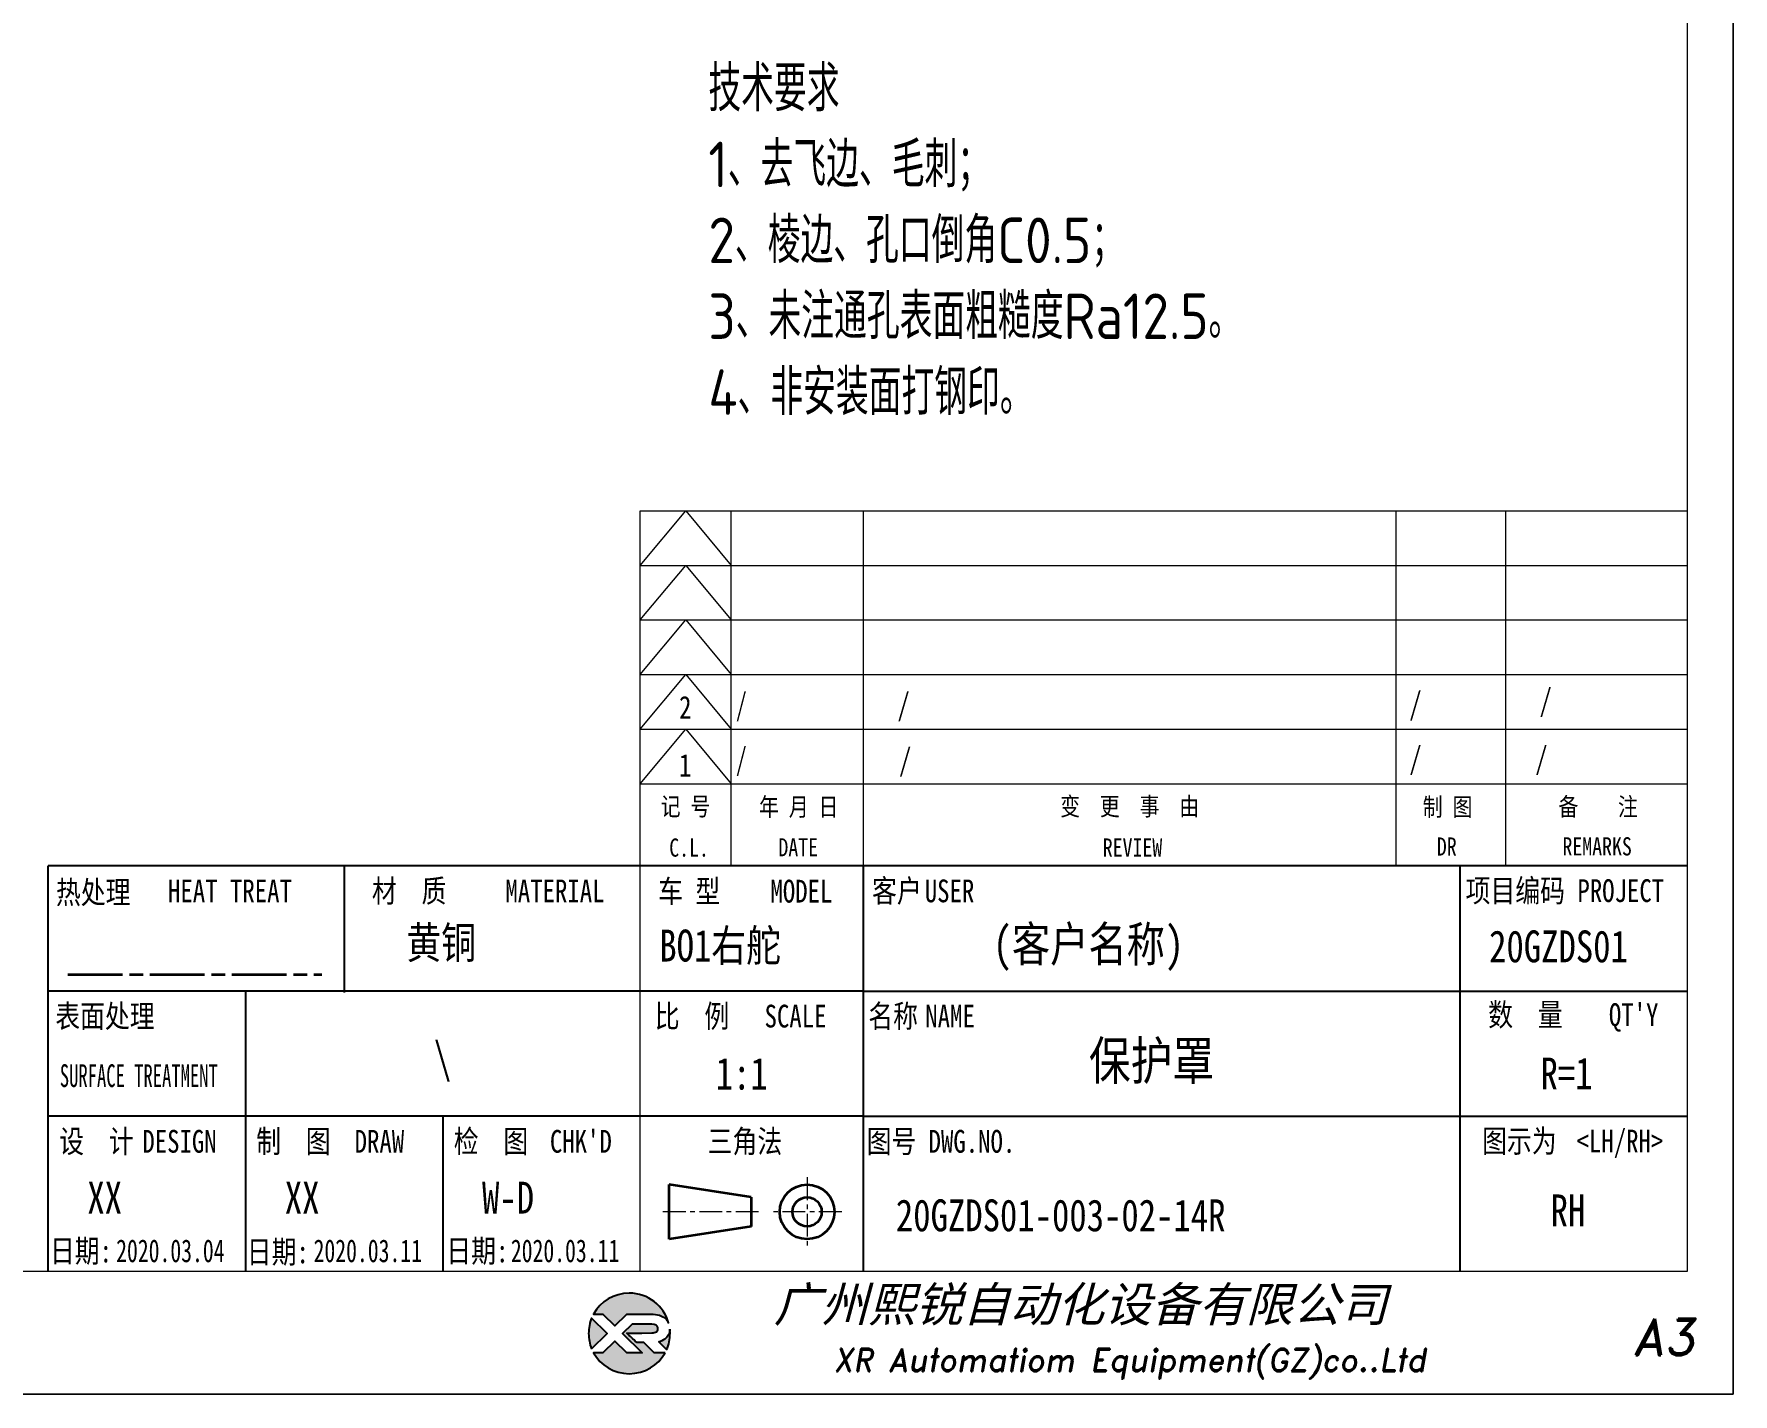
# Model space of a CAD drawing. Header units: inches. Extents: x 269 to 10986, y 1043 to 4337.
# Drawn here: x 6697.1 to 6883.7, y 3497.4 to 3646.7 of the extents above; entities that cross this region are included whole.
import ezdxf
from ezdxf.enums import TextEntityAlignment as Align

# ---------------------------------------------------------------- set-up
doc = ezdxf.new("R2010")
doc.units = ezdxf.units.IN
doc.header["$MEASUREMENT"] = 0
doc.linetypes.add('AM_ISO08W050x2', pattern=[9, 6, -0.75, 1.5, -0.75])
doc.linetypes.add('CENTER', pattern=[2, 1.25, -0.25, 0.25, -0.25])
for name, color, linetype in [('DIM', 3, 'Continuous'), ('layer 1', 7, 'Continuous'), ('图\\M+19E79\\M+195B6\\M+18E9A', 7, 'Continuous'), ('图号', 7, 'Continuous'), ('图名', 7, 'Continuous'), ('数量', 7, 'Continuous'), ('材质', 7, 'Continuous'), ('表面处理', 7, 'Continuous'), ('车型', 7, 'Continuous')]:
    doc.layers.add(name, color=color, linetype=linetype)
for name, color, linetype, lineweight in [('中心线', 2, 'AM_ISO08W050x2', 18), ('图框', 7, 'Continuous', 18), ('标注线', 3, 'Continuous', 18), ('粗点划线', 6, 'AM_ISO08W050x2', 35)]:
    doc.layers.add(name, color=color, linetype=linetype, lineweight=lineweight)
doc.layers.add('打印', color=7, linetype='Continuous', lineweight=15, plot=False)
doc.layers.add('打印-禁用', color=7, linetype='Continuous', lineweight=15, plot=False)
doc.styles.add('STYLE1', font='')
doc.styles.add('国标', font='simfang.ttf', dxfattribs={"width": 0.8})
doc.styles.add('机械长仿宋', font='gbenor.shx', dxfattribs={"height": 1, "bigfont": 'gbcbig.shx'})
doc.styles.add('标题\\M+18E9A', font='romand.shx', dxfattribs={"oblique": 10, "bigfont": 'bigfont.shx'})
doc.styles.get('STYLE1').set_extended_font_data('SimSun')

# ---------------------------------------------------------------- blocks, each defined once
blk = doc.blocks.new('XR')
at = {"true_color": 0xfc8000}
h = blk.add_hatch(color=30, dxfattribs=at)
h.set_gradient(color1=(252, 128, 0), rotation=240, one_color=1, tint=1, name='INVCURVED')
edge = h.paths.add_edge_path()
edge.add_spline(control_points=[(-434.18, -5928.47), (-433.9, -5928.74), (-433.63, -5929.01), (-433.63, -5929.01), (-433.63, -5929.01), (-433.63, -5929.01), (-433.36, -5928.74), (-433.09, -5928.47)], knot_values=[0.5625, 0.5625, 0.5625, 0.5625, 0.625, 0.625, 0.625, 0.625, 0.6875, 0.6875, 0.6875, 0.6875], degree=3, periodic=0)
edge.add_spline(control_points=[(-433.09, -5928.47), (-432.82, -5928.2), (-432.54, -5927.93), (-432.54, -5927.93), (-432.54, -5927.93), (-432.54, -5927.93), (-432.04, -5927.93), (-431.53, -5927.93)], knot_values=[0.4375, 0.4375, 0.4375, 0.4375, 0.5, 0.5, 0.5, 0.5, 0.5625, 0.5625, 0.5625, 0.5625], degree=3, periodic=0)
edge.add_spline(control_points=[(-431.53, -5927.93), (-431.03, -5927.93), (-430.52, -5927.93), (-430.52, -5927.93), (-430.52, -5927.93), (-430, -5927.93), (-429.43, -5927.96), (-429.01, -5928.33)], knot_values=[0.25, 0.25, 0.25, 0.25, 0.3125, 0.3125, 0.3125, 0.3125, 0.4375, 0.4375, 0.4375, 0.4375], degree=3, periodic=0)
edge.add_spline(control_points=[(-429.01, -5928.33), (-428.88, -5928.44), (-428.78, -5928.59), (-428.71, -5928.75)], knot_values=[0.125, 0.125, 0.125, 0.125, 0.25, 0.25, 0.25, 0.25], degree=3, periodic=0)
edge.add_spline(control_points=[(-428.71, -5928.75), (-429.13, -5927.18), (-430.58, -5926.02), (-432.31, -5926.02)], knot_values=[0, 0, 0, 0, 0.125, 0.125, 0.125, 0.125], degree=3, periodic=0)
edge.add_spline(control_points=[(-432.31, -5926.02), (-433.72, -5926.02), (-434.94, -5926.79), (-435.58, -5927.93)], knot_values=[0.875, 0.875, 0.875, 0.875, 1, 1, 1, 1], degree=3, periodic=0)
edge.add_spline(control_points=[(-435.58, -5927.93), (-435.58, -5927.93), (-434.72, -5927.93), (-434.72, -5927.93), (-434.72, -5927.93), (-434.72, -5927.93), (-434.45, -5928.2), (-434.18, -5928.47)], knot_values=[0.6875, 0.6875, 0.6875, 0.6875, 0.8125, 0.8125, 0.8125, 0.8125, 0.875, 0.875, 0.875, 0.875], degree=3, periodic=0)
edge = h.paths.add_edge_path()
edge.add_spline(control_points=[(-434.79, -5929.26), (-435.04, -5929.02), (-435.34, -5928.72), (-435.54, -5928.53)], knot_values=[0.562504, 0.562504, 0.562504, 0.562504, 0.656252, 0.656252, 0.656252, 0.656252], degree=3, periodic=0)
edge.add_spline(control_points=[(-435.54, -5928.53), (-435.67, -5928.4), (-435.76, -5928.31), (-435.76, -5928.31), (-435.76, -5928.31), (-435.94, -5928.74), (-436.03, -5929.21), (-436.03, -5929.71)], knot_values=[0.25, 0.25, 0.25, 0.25, 0.312504, 0.312504, 0.312504, 0.312504, 0.562504, 0.562504, 0.562504, 0.562504], degree=3, periodic=0)
edge.add_spline(control_points=[(-436.03, -5929.71), (-436.03, -5930.2), (-435.94, -5930.67), (-435.76, -5931.1), (-435.76, -5931.1), (-435.4, -5930.75), (-435.05, -5930.4)], knot_values=[0.874998, 0.874998, 0.874998, 0.874998, 1.124998, 1.124998, 1.124998, 1.25, 1.25, 1.25, 1.25], degree=3, periodic=0)
edge.add_spline(control_points=[(-435.05, -5930.4), (-434.7, -5930.05), (-434.34, -5929.71), (-434.34, -5929.71), (-434.34, -5929.71), (-434.34, -5929.71), (-434.34, -5929.71), (-434.34, -5929.71)], knot_values=[0.749878, 0.749878, 0.749878, 0.749878, 0.874875, 0.874875, 0.874875, 0.874875, 0.874998, 0.874998, 0.874998, 0.874998], degree=3, periodic=0)
edge.add_spline(control_points=[(-434.34, -5929.71), (-434.34, -5929.71), (-434.34, -5929.71), (-434.34, -5929.71)], knot_values=[0.749634, 0.749634, 0.749634, 0.749634, 0.749817, 0.749817, 0.749817, 0.749817], degree=3, periodic=0)
edge.add_spline(control_points=[(-434.35, -5929.7), (-434.35, -5929.7), (-434.35, -5929.7), (-434.35, -5929.7)], knot_values=[0.738281, 0.738281, 0.738281, 0.738281, 0.742188, 0.742188, 0.742188, 0.742188], degree=3, periodic=0)
edge.add_spline(control_points=[(-434.35, -5929.7), (-434.36, -5929.69), (-434.37, -5929.68), (-434.38, -5929.67)], knot_values=[0.726563, 0.726563, 0.726563, 0.726563, 0.738281, 0.738281, 0.738281, 0.738281], degree=3, periodic=0)
edge.add_spline(control_points=[(-434.38, -5929.67), (-434.38, -5929.66), (-434.39, -5929.65), (-434.4, -5929.65)], knot_values=[0.718751, 0.718751, 0.718751, 0.718751, 0.726563, 0.726563, 0.726563, 0.726563], degree=3, periodic=0)
edge.add_spline(control_points=[(-434.4, -5929.65), (-434.42, -5929.63), (-434.45, -5929.6), (-434.47, -5929.58)], knot_values=[0.703126, 0.703126, 0.703126, 0.703126, 0.718751, 0.718751, 0.718751, 0.718751], degree=3, periodic=0)
edge.add_spline(control_points=[(-434.47, -5929.58), (-434.5, -5929.55), (-434.53, -5929.52), (-434.56, -5929.49)], knot_values=[0.687501, 0.687501, 0.687501, 0.687501, 0.703126, 0.703126, 0.703126, 0.703126], degree=3, periodic=0)
edge.add_spline(control_points=[(-434.56, -5929.49), (-434.63, -5929.42), (-434.71, -5929.35), (-434.79, -5929.26)], knot_values=[0.656252, 0.656252, 0.656252, 0.656252, 0.687501, 0.687501, 0.687501, 0.687501], degree=3, periodic=0)
at = {"true_color": 0x0348ff}
h = blk.add_hatch(color=160, dxfattribs=at)
h.set_gradient(color1=(3, 72, 255), color2=(0, 41, 153), one_color=1, tint=0.3, name='HEMISPHERICAL')
edge = h.paths.add_edge_path()
edge.add_spline(control_points=[(-432.54, -5929.67), (-432.26, -5929.95), (-431.94, -5930.23), (-431.66, -5930.51), (-431.66, -5930.51), (-431.66, -5930.51), (-431.66, -5930.51), (-431.66, -5930.51)], knot_values=[0.736842, 0.736842, 0.736842, 0.736842, 0.789474, 0.789474, 0.789474, 0.789474, 0.802633, 0.802633, 0.802633, 0.802633], degree=3, periodic=0)
edge.add_spline(control_points=[(-431.66, -5930.51), (-431.65, -5930.51), (-431.65, -5930.52), (-431.65, -5930.52)], knot_values=[0.802633, 0.802633, 0.802633, 0.802633, 0.815791, 0.815791, 0.815791, 0.815791], degree=3, periodic=0)
edge.add_spline(control_points=[(-431.65, -5930.52), (-431.64, -5930.53), (-431.64, -5930.53), (-431.64, -5930.53)], knot_values=[0.815791, 0.815791, 0.815791, 0.815791, 0.82237, 0.82237, 0.82237, 0.82237], degree=3, periodic=0)
edge.add_spline(control_points=[(-431.64, -5930.53), (-431.64, -5930.53), (-431.64, -5930.53), (-431.63, -5930.54)], knot_values=[0.82237, 0.82237, 0.82237, 0.82237, 0.828949, 0.828949, 0.828949, 0.828949], degree=3, periodic=0)
edge.add_spline(control_points=[(-431.63, -5930.54), (-431.63, -5930.54), (-431.63, -5930.54), (-431.63, -5930.54), (-431.63, -5930.54), (-431.63, -5930.54), (-431.59, -5930.54), (-431.52, -5930.54)], knot_values=[0.841901, 0.841901, 0.841901, 0.841901, 0.842105, 0.842105, 0.842105, 0.842105, 0.855264, 0.855264, 0.855264, 0.855264], degree=3, periodic=0)
edge.add_spline(control_points=[(-431.52, -5930.54), (-431.46, -5930.54), (-431.38, -5930.54), (-431.3, -5930.54)], knot_values=[0.855264, 0.855264, 0.855264, 0.855264, 0.868422, 0.868422, 0.868422, 0.868422], degree=3, periodic=0)
edge.add_spline(control_points=[(-431.3, -5930.54), (-431.26, -5930.54), (-431.22, -5930.54), (-431.18, -5930.54)], knot_values=[0.868422, 0.868422, 0.868422, 0.868422, 0.875, 0.875, 0.875, 0.875], degree=3, periodic=0)
edge.add_spline(control_points=[(-431.18, -5930.54), (-431.14, -5930.54), (-431.1, -5930.54), (-431.07, -5930.54)], knot_values=[0.875, 0.875, 0.875, 0.875, 0.881579, 0.881579, 0.881579, 0.881579], degree=3, periodic=0)
edge.add_spline(control_points=[(-431.07, -5930.54), (-431.05, -5930.54), (-431.04, -5930.54), (-431.03, -5930.54)], knot_values=[0.881579, 0.881579, 0.881579, 0.881579, 0.884869, 0.884869, 0.884869, 0.884869], degree=3, periodic=0)
edge.add_spline(control_points=[(-431.03, -5930.54), (-431.02, -5930.54), (-431, -5930.54), (-431, -5930.54)], knot_values=[0.884869, 0.884869, 0.884869, 0.884869, 0.888158, 0.888158, 0.888158, 0.888158], degree=3, periodic=0)
edge.add_spline(control_points=[(-431, -5930.54), (-430.99, -5930.54), (-430.99, -5930.54), (-430.98, -5930.54)], knot_values=[0.888158, 0.888158, 0.888158, 0.888158, 0.889803, 0.889803, 0.889803, 0.889803], degree=3, periodic=0)
edge.add_spline(control_points=[(-430.98, -5930.54), (-430.98, -5930.54), (-430.98, -5930.54), (-430.97, -5930.54)], knot_values=[0.889803, 0.889803, 0.889803, 0.889803, 0.891447, 0.891447, 0.891447, 0.891447], degree=3, periodic=0)
edge.add_spline(control_points=[(-430.97, -5930.54), (-430.97, -5930.54), (-430.97, -5930.54), (-430.97, -5930.54)], knot_values=[0.891447, 0.891447, 0.891447, 0.891447, 0.89227, 0.89227, 0.89227, 0.89227], degree=3, periodic=0)
edge.add_spline(control_points=[(-430.97, -5930.54), (-430.97, -5930.54), (-430.97, -5930.54), (-430.97, -5930.54)], knot_values=[0.89227, 0.89227, 0.89227, 0.89227, 0.893092, 0.893092, 0.893092, 0.893092], degree=3, periodic=0)
edge.add_spline(control_points=[(-430.97, -5930.54), (-430.97, -5930.54), (-430.97, -5930.54), (-430.97, -5930.54)], knot_values=[0.893092, 0.893092, 0.893092, 0.893092, 0.893503, 0.893503, 0.893503, 0.893503], degree=3, periodic=0)
edge.add_spline(control_points=[(-430.97, -5930.54), (-430.97, -5930.54), (-430.97, -5930.54), (-430.97, -5930.54)], knot_values=[0.893503, 0.893503, 0.893503, 0.893503, 0.893914, 0.893914, 0.893914, 0.893914], degree=3, periodic=0)
edge.add_spline(control_points=[(-430.97, -5930.54), (-430.97, -5930.54), (-430.97, -5930.54), (-430.97, -5930.54)], knot_values=[0.893914, 0.893914, 0.893914, 0.893914, 0.89412, 0.89412, 0.89412, 0.89412], degree=3, periodic=0)
edge.add_spline(control_points=[(-430.97, -5930.54), (-430.97, -5930.54), (-430.97, -5930.54), (-430.97, -5930.54)], knot_values=[0.89412, 0.89412, 0.89412, 0.89412, 0.894326, 0.894326, 0.894326, 0.894326], degree=3, periodic=0)
edge.add_spline(control_points=[(-430.97, -5930.54), (-430.97, -5930.54), (-430.97, -5930.54), (-430.97, -5930.54)], knot_values=[0.894428, 0.894428, 0.894428, 0.894428, 0.894531, 0.894531, 0.894531, 0.894531], degree=3, periodic=0)
edge.add_spline(control_points=[(-430.97, -5930.54), (-430.97, -5930.54), (-430.97, -5930.54), (-430.97, -5930.54)], knot_values=[0.894531, 0.894531, 0.894531, 0.894531, 0.894583, 0.894583, 0.894583, 0.894583], degree=3, periodic=0)
edge.add_spline(control_points=[(-430.97, -5930.54), (-430.97, -5930.54), (-430.97, -5930.54), (-430.97, -5930.54), (-430.97, -5930.54), (-430.97, -5930.54), (-430.73, -5930.78), (-430.49, -5931.01)], knot_values=[0.894685, 0.894685, 0.894685, 0.894685, 0.894737, 0.894737, 0.894737, 0.894737, 0.921052, 0.921052, 0.921052, 0.921052], degree=3, periodic=0)
edge.add_spline(control_points=[(-430.49, -5931.01), (-430.26, -5931.24), (-430.02, -5931.48), (-430.02, -5931.48)], knot_values=[0.921052, 0.921052, 0.921052, 0.921052, 0.947368, 0.947368, 0.947368, 0.947368], degree=3, periodic=0)
edge.add_spline(control_points=[(-430.02, -5931.48), (-430.02, -5931.48), (-430.02, -5931.48), (-430.02, -5931.48)], knot_values=[0.947522, 0.947522, 0.947522, 0.947522, 0.947573, 0.947573, 0.947573, 0.947573], degree=3, periodic=0)
edge.add_spline(control_points=[(-430.02, -5931.48), (-430.02, -5931.48), (-430.02, -5931.48), (-430.02, -5931.48)], knot_values=[0.947573, 0.947573, 0.947573, 0.947573, 0.947676, 0.947676, 0.947676, 0.947676], degree=3, periodic=0)
edge.add_spline(control_points=[(-430.02, -5931.48), (-430.02, -5931.48), (-430.02, -5931.48), (-430.02, -5931.48)], knot_values=[0.947676, 0.947676, 0.947676, 0.947676, 0.947779, 0.947779, 0.947779, 0.947779], degree=3, periodic=0)
edge.add_spline(control_points=[(-430.02, -5931.48), (-430.02, -5931.48), (-430.02, -5931.48), (-430.02, -5931.48)], knot_values=[0.947779, 0.947779, 0.947779, 0.947779, 0.947984, 0.947984, 0.947984, 0.947984], degree=3, periodic=0)
edge.add_spline(control_points=[(-430.02, -5931.48), (-430.02, -5931.48), (-430.02, -5931.48), (-430.02, -5931.48)], knot_values=[0.947984, 0.947984, 0.947984, 0.947984, 0.94819, 0.94819, 0.94819, 0.94819], degree=3, periodic=0)
edge.add_spline(control_points=[(-430.02, -5931.48), (-430.02, -5931.48), (-430.02, -5931.48), (-430.02, -5931.48)], knot_values=[0.94819, 0.94819, 0.94819, 0.94819, 0.948601, 0.948601, 0.948601, 0.948601], degree=3, periodic=0)
edge.add_spline(control_points=[(-430.02, -5931.48), (-430.02, -5931.48), (-430.02, -5931.48), (-430.02, -5931.48)], knot_values=[0.948601, 0.948601, 0.948601, 0.948601, 0.949012, 0.949012, 0.949012, 0.949012], degree=3, periodic=0)
edge.add_spline(control_points=[(-430.02, -5931.48), (-430.02, -5931.48), (-430.01, -5931.48), (-430.01, -5931.48)], knot_values=[0.949012, 0.949012, 0.949012, 0.949012, 0.949834, 0.949834, 0.949834, 0.949834], degree=3, periodic=0)
edge.add_spline(control_points=[(-430.01, -5931.48), (-430.01, -5931.48), (-430.01, -5931.48), (-430.01, -5931.48)], knot_values=[0.949834, 0.949834, 0.949834, 0.949834, 0.950657, 0.950657, 0.950657, 0.950657], degree=3, periodic=0)
edge.add_spline(control_points=[(-430.01, -5931.48), (-430.01, -5931.48), (-430, -5931.48), (-430, -5931.48)], knot_values=[0.950657, 0.950657, 0.950657, 0.950657, 0.952301, 0.952301, 0.952301, 0.952301], degree=3, periodic=0)
edge.add_spline(control_points=[(-430, -5931.48), (-429.99, -5931.48), (-429.98, -5931.48), (-429.98, -5931.48)], knot_values=[0.952301, 0.952301, 0.952301, 0.952301, 0.953946, 0.953946, 0.953946, 0.953946], degree=3, periodic=0)
edge.add_spline(control_points=[(-429.98, -5931.48), (-429.96, -5931.48), (-429.95, -5931.48), (-429.93, -5931.48)], knot_values=[0.953946, 0.953946, 0.953946, 0.953946, 0.957236, 0.957236, 0.957236, 0.957236], degree=3, periodic=0)
edge.add_spline(control_points=[(-429.93, -5931.48), (-429.91, -5931.48), (-429.89, -5931.48), (-429.87, -5931.48)], knot_values=[0.957236, 0.957236, 0.957236, 0.957236, 0.960525, 0.960525, 0.960525, 0.960525], degree=3, periodic=0)
edge.add_spline(control_points=[(-429.87, -5931.48), (-429.82, -5931.48), (-429.77, -5931.48), (-429.71, -5931.48)], knot_values=[0.960525, 0.960525, 0.960525, 0.960525, 0.967104, 0.967104, 0.967104, 0.967104], degree=3, periodic=0)
edge.add_spline(control_points=[(-429.71, -5931.48), (-429.65, -5931.48), (-429.59, -5931.48), (-429.53, -5931.48)], knot_values=[0.967104, 0.967104, 0.967104, 0.967104, 0.973683, 0.973683, 0.973683, 0.973683], degree=3, periodic=0)
edge.add_spline(control_points=[(-429.53, -5931.48), (-429.41, -5931.48), (-429.29, -5931.48), (-429.19, -5931.48)], knot_values=[0.973683, 0.973683, 0.973683, 0.973683, 0.98684, 0.98684, 0.98684, 0.98684], degree=3, periodic=0)
edge.add_spline(control_points=[(-429.19, -5931.48), (-429.1, -5931.48), (-429.04, -5931.48), (-429.04, -5931.48), (-429.67, -5932.62), (-430.9, -5933.39), (-432.31, -5933.39)], knot_values=[0.98684, 0.98684, 0.98684, 0.98684, 1, 1, 1, 1.052632, 1.052632, 1.052632, 1.052632], degree=3, periodic=0)
edge.add_spline(control_points=[(-432.31, -5933.39), (-433.72, -5933.39), (-434.94, -5932.62), (-435.58, -5931.48), (-435.58, -5931.48), (-435.58, -5931.48), (-435.36, -5931.48), (-435.15, -5931.48)], knot_values=[0.052632, 0.052632, 0.052632, 0.052632, 0.105263, 0.105263, 0.105263, 0.105263, 0.131579, 0.131579, 0.131579, 0.131579], degree=3, periodic=0)
edge.add_spline(control_points=[(-435.15, -5931.48), (-434.93, -5931.48), (-434.72, -5931.48), (-434.72, -5931.48), (-434.72, -5931.48), (-434.72, -5931.48), (-434.45, -5931.21), (-434.18, -5930.94)], knot_values=[0.131579, 0.131579, 0.131579, 0.131579, 0.157895, 0.157895, 0.157895, 0.157895, 0.184211, 0.184211, 0.184211, 0.184211], degree=3, periodic=0)
edge.add_spline(control_points=[(-434.18, -5930.94), (-433.9, -5930.67), (-433.63, -5930.4), (-433.63, -5930.4), (-433.63, -5930.4), (-433.63, -5930.4), (-433.36, -5930.67), (-433.09, -5930.94)], knot_values=[0.184211, 0.184211, 0.184211, 0.184211, 0.210526, 0.210526, 0.210526, 0.210526, 0.236842, 0.236842, 0.236842, 0.236842], degree=3, periodic=0)
edge.add_spline(control_points=[(-433.09, -5930.94), (-432.82, -5931.21), (-432.54, -5931.48), (-432.54, -5931.48), (-432.54, -5931.48), (-432.54, -5931.48), (-432.19, -5931.48), (-431.83, -5931.48)], knot_values=[0.236842, 0.236842, 0.236842, 0.236842, 0.263158, 0.263158, 0.263158, 0.263158, 0.289474, 0.289474, 0.289474, 0.289474], degree=3, periodic=0)
edge.add_spline(control_points=[(-431.83, -5931.48), (-431.48, -5931.48), (-431.12, -5931.48), (-431.12, -5931.48), (-431.12, -5931.48), (-431.12, -5931.48), (-431.57, -5931.03), (-432.02, -5930.59)], knot_values=[0.289474, 0.289474, 0.289474, 0.289474, 0.315789, 0.315789, 0.315789, 0.315789, 0.342105, 0.342105, 0.342105, 0.342105], degree=3, periodic=0)
edge.add_spline(control_points=[(-432.02, -5930.59), (-432.47, -5930.15), (-432.92, -5929.71), (-432.92, -5929.71), (-432.92, -5929.71), (-432.92, -5929.71), (-432.71, -5929.5), (-432.5, -5929.29)], knot_values=[0.342105, 0.342105, 0.342105, 0.342105, 0.368421, 0.368421, 0.368421, 0.368421, 0.394737, 0.394737, 0.394737, 0.394737], degree=3, periodic=0)
edge.add_spline(control_points=[(-432.5, -5929.29), (-432.3, -5929.09), (-432.09, -5928.88), (-432.09, -5928.88)], knot_values=[0.394737, 0.394737, 0.394737, 0.394737, 0.421053, 0.421053, 0.421053, 0.421053], degree=3, periodic=0)
edge.add_spline(control_points=[(-432.09, -5928.88), (-432.09, -5928.88), (-432.06, -5928.86), (-432.06, -5928.86)], knot_values=[0.421053, 0.421053, 0.421053, 0.421053, 0.473684, 0.473684, 0.473684, 0.473684], degree=3, periodic=0)
edge.add_spline(control_points=[(-432.06, -5928.86), (-432.06, -5928.86), (-432.06, -5928.86), (-432.06, -5928.86), (-432.06, -5928.86), (-432.06, -5928.86), (-430.4, -5928.86), (-430.26, -5928.86)], knot_values=[0.473684, 0.473684, 0.473684, 0.473684, 0.473684, 0.473684, 0.473684, 0.473684, 0.526316, 0.526316, 0.526316, 0.526316], degree=3, periodic=0)
edge.add_spline(control_points=[(-430.26, -5928.86), (-429.54, -5928.86), (-429.62, -5929.4), (-429.83, -5929.55)], knot_values=[0.526316, 0.526316, 0.526316, 0.526316, 0.578947, 0.578947, 0.578947, 0.578947], degree=3, periodic=0)
edge.add_spline(control_points=[(-429.83, -5929.55), (-429.94, -5929.62), (-430.08, -5929.65), (-430.26, -5929.65), (-430.26, -5929.65), (-430.26, -5929.65), (-430.48, -5929.65), (-430.71, -5929.66)], knot_values=[0.578947, 0.578947, 0.578947, 0.578947, 0.631579, 0.631579, 0.631579, 0.631579, 0.657895, 0.657895, 0.657895, 0.657895], degree=3, periodic=0)
edge.add_spline(control_points=[(-430.71, -5929.66), (-430.93, -5929.66), (-431.15, -5929.67), (-431.15, -5929.67), (-431.15, -5929.67), (-431.15, -5929.67), (-432.54, -5929.67), (-432.54, -5929.67)], knot_values=[0.657895, 0.657895, 0.657895, 0.657895, 0.684211, 0.684211, 0.684211, 0.684211, 0.736842, 0.736842, 0.736842, 0.736842], degree=3, periodic=0)
edge = h.paths.add_edge_path()
edge.add_spline(control_points=[(-428.6, -5929.32), (-428.61, -5929.67), (-428.76, -5930), (-429.06, -5930.22)], knot_values=[0.8, 0.8, 0.8, 0.8, 1, 1, 1, 1], degree=3, periodic=0)
edge.add_spline(control_points=[(-429.06, -5930.22), (-429.22, -5930.34), (-429.41, -5930.43), (-429.61, -5930.48)], knot_values=[0.6, 0.6, 0.6, 0.6, 0.8, 0.8, 0.8, 0.8], degree=3, periodic=0)
edge.add_spline(control_points=[(-429.61, -5930.48), (-429.61, -5930.48), (-428.9, -5931.19), (-428.9, -5931.19), (-428.9, -5931.19), (-428.69, -5930.73), (-428.58, -5930.23), (-428.58, -5929.71)], knot_values=[0.2, 0.2, 0.2, 0.2, 0.4, 0.4, 0.4, 0.4, 0.6, 0.6, 0.6, 0.6], degree=3, periodic=0)
edge.add_spline(control_points=[(-428.58, -5929.71), (-428.58, -5929.58), (-428.59, -5929.45), (-428.6, -5929.32)], knot_values=[0, 0, 0, 0, 0.2, 0.2, 0.2, 0.2], degree=3, periodic=0)
at = {"layer": 'layer 1', "color": 30}
for points, knots in [([(-432.31, -5926.02), (-430.58, -5926.02), (-429.13, -5927.18), (-428.71, -5928.75), (-428.71, -5928.75), (-428.78, -5928.59), (-428.88, -5928.44), (-429.01, -5928.33), (-429.01, -5928.33), (-429.43, -5927.96), (-430, -5927.93), (-430.52, -5927.93), (-430.52, -5927.93), (-430.52, -5927.93), (-432.54, -5927.93), (-432.54, -5927.93), (-432.54, -5927.93), (-432.54, -5927.93), (-433.63, -5929.01), (-433.63, -5929.01), (-433.63, -5929.01), (-433.63, -5929.01), (-434.72, -5927.93), (-434.72, -5927.93), (-434.72, -5927.93), (-434.72, -5927.93), (-435.58, -5927.93), (-435.58, -5927.93), (-435.58, -5927.93), (-434.94, -5926.79), (-433.72, -5926.02), (-432.31, -5926.02)], [0, 0, 0, 0, 0.125, 0.125, 0.125, 0.125, 0.25, 0.25, 0.25, 0.25, 0.375, 0.375, 0.375, 0.375, 0.5, 0.5, 0.5, 0.5, 0.625, 0.625, 0.625, 0.625, 0.75, 0.75, 0.75, 0.75, 0.875, 0.875, 0.875, 0.875, 1, 1, 1, 1]), ([(-435.76, -5931.1), (-435.94, -5930.67), (-436.03, -5930.2), (-436.03, -5929.71), (-436.03, -5929.71), (-436.03, -5929.21), (-435.94, -5928.74), (-435.76, -5928.31), (-435.76, -5928.31), (-435.76, -5928.31), (-434.34, -5929.71), (-434.34, -5929.71), (-434.34, -5929.71), (-434.34, -5929.71), (-435.76, -5931.1), (-435.76, -5931.1)], [0, 0, 0, 0, 0.25, 0.25, 0.25, 0.25, 0.5, 0.5, 0.5, 0.5, 0.75, 0.75, 0.75, 0.75, 1, 1, 1, 1])]:
    blk.add_open_spline(points, degree=3, knots=knots, dxfattribs=at)
at = {"layer": 'layer 1', "color": 154}
for points, knots in [([(-429.04, -5931.48), (-429.67, -5932.62), (-430.9, -5933.39), (-432.31, -5933.39), (-432.31, -5933.39), (-433.72, -5933.39), (-434.94, -5932.62), (-435.58, -5931.48), (-435.58, -5931.48), (-435.58, -5931.48), (-434.72, -5931.48), (-434.72, -5931.48), (-434.72, -5931.48), (-434.72, -5931.48), (-433.63, -5930.4), (-433.63, -5930.4), (-433.63, -5930.4), (-433.63, -5930.4), (-432.54, -5931.48), (-432.54, -5931.48), (-432.54, -5931.48), (-432.54, -5931.48), (-431.12, -5931.48), (-431.12, -5931.48), (-431.12, -5931.48), (-431.12, -5931.48), (-432.92, -5929.71), (-432.92, -5929.71), (-432.92, -5929.71), (-432.92, -5929.71), (-432.09, -5928.88), (-432.09, -5928.88), (-432.09, -5928.88), (-432.09, -5928.88), (-432.06, -5928.86), (-432.06, -5928.86), (-432.06, -5928.86), (-432.06, -5928.86), (-430.4, -5928.86), (-430.26, -5928.86), (-430.26, -5928.86), (-429.54, -5928.86), (-429.62, -5929.4), (-429.83, -5929.55), (-429.83, -5929.55), (-429.94, -5929.62), (-430.08, -5929.65), (-430.26, -5929.65), (-430.26, -5929.65), (-430.26, -5929.65), (-431.15, -5929.67), (-431.15, -5929.67), (-431.15, -5929.67), (-431.15, -5929.67), (-432.54, -5929.67), (-432.54, -5929.67), (-432.54, -5929.67), (-432.26, -5929.95), (-431.94, -5930.23), (-431.66, -5930.51), (-431.66, -5930.51), (-431.66, -5930.51), (-431.63, -5930.54), (-431.63, -5930.54), (-431.63, -5930.54), (-431.63, -5930.54), (-430.97, -5930.54), (-430.97, -5930.54), (-430.97, -5930.54), (-430.97, -5930.54), (-430.02, -5931.48), (-430.02, -5931.48), (-430.02, -5931.48), (-430.02, -5931.48), (-429.04, -5931.48), (-429.04, -5931.48)], [0, 0, 0, 0, 0.052632, 0.052632, 0.052632, 0.052632, 0.105263, 0.105263, 0.105263, 0.105263, 0.157895, 0.157895, 0.157895, 0.157895, 0.210526, 0.210526, 0.210526, 0.210526, 0.263158, 0.263158, 0.263158, 0.263158, 0.315789, 0.315789, 0.315789, 0.315789, 0.368421, 0.368421, 0.368421, 0.368421, 0.421053, 0.421053, 0.421053, 0.421053, 0.473684, 0.473684, 0.473684, 0.473684, 0.526316, 0.526316, 0.526316, 0.526316, 0.578947, 0.578947, 0.578947, 0.578947, 0.631579, 0.631579, 0.631579, 0.631579, 0.684211, 0.684211, 0.684211, 0.684211, 0.736842, 0.736842, 0.736842, 0.736842, 0.789474, 0.789474, 0.789474, 0.789474, 0.842105, 0.842105, 0.842105, 0.842105, 0.894737, 0.894737, 0.894737, 0.894737, 0.947368, 0.947368, 0.947368, 0.947368, 1, 1, 1, 1]), ([(-428.6, -5929.32), (-428.59, -5929.45), (-428.58, -5929.58), (-428.58, -5929.71), (-428.58, -5929.71), (-428.58, -5930.23), (-428.69, -5930.73), (-428.9, -5931.19), (-428.9, -5931.19), (-428.9, -5931.19), (-429.61, -5930.48), (-429.61, -5930.48), (-429.61, -5930.48), (-429.41, -5930.43), (-429.22, -5930.34), (-429.06, -5930.22), (-429.06, -5930.22), (-428.76, -5930), (-428.61, -5929.67), (-428.6, -5929.32)], [0, 0, 0, 0, 0.2, 0.2, 0.2, 0.2, 0.4, 0.4, 0.4, 0.4, 0.6, 0.6, 0.6, 0.6, 0.8, 0.8, 0.8, 0.8, 1, 1, 1, 1])]:
    blk.add_open_spline(points, degree=3, knots=knots, dxfattribs=at)
blk = doc.blocks.new('GZDEH零件A3图框V01版')
at = {"layer": '中心线', "color": 1, "linetype": 'CENTER', "lineweight": 5, "ltscale": 2}
for p, q in [((3175.82, -1822.66), (3175.82, -1830.26)), ((3170.49, -1826.46), (3159.89, -1826.46)), ((3179.62, -1826.46), (3172.02, -1826.46))]:
    blk.add_line(p, q, dxfattribs=at)
at = {"layer": '图\\M+19E79\\M+195B6\\M+18E9A', "color": 7}
blk.add_line((3272.49, -1788.46), (3092.49, -1788.46), dxfattribs=at)
at = {"layer": '图\\M+19E79\\M+195B6\\M+18E9A', "color": 9}
for p, q in [((3272.49, -1788.46), (3092.49, -1788.46)), ((3124.99, -1788.46), (3124.99, -1802.35)), ((3181.99, -1788.46), (3181.99, -1832.96)), ((3247.49, -1788.46), (3247.49, -1832.96)), ((3181.99, -1802.21), (3092.49, -1802.21)), ((3114.17, -1802.21), (3114.17, -1815.96)), ((3181.99, -1802.21), (3272.49, -1802.21)), ((3181.99, -1815.96), (3092.49, -1815.96)), ((3114.17, -1815.96), (3114.17, -1832.96)), ((3114.17, -1815.96), (3114.17, -1832.96)), ((3135.83, -1815.96), (3135.83, -1832.96)), ((3135.83, -1815.96), (3135.83, -1832.96)), ((3181.99, -1815.96), (3272.49, -1815.96))]:
    blk.add_line(p, q, dxfattribs=at)
at = {"layer": '图\\M+19E79\\M+195B6\\M+18E9A', "color": 9, "linetype": 'Continuous'}
blk.add_line((3092.49, -1832.96), (3092.49, -1788.46), dxfattribs=at)
at = {"layer": '图框', "linetype": 'Continuous'}
for p, q in [((3272.49, -1832.96), (3272.49, -1554.46)), ((3157.49, -1749.46), (3272.49, -1749.46)), ((3157.49, -1832.96), (3157.49, -1749.46)), ((2882.49, -1832.96), (3272.49, -1832.96))]:
    blk.add_line(p, q, dxfattribs=at)
at = {"layer": '图框', "color": 9}
for p, q in [((3157.49, -1755.46), (3162.49, -1749.46)), ((3162.49, -1749.46), (3167.49, -1755.46)), ((3167.49, -1788.46), (3167.49, -1749.46)), ((3240.49, -1788.46), (3240.49, -1749.46)), ((3252.49, -1749.46), (3252.49, -1788.46)), ((3157.49, -1755.46), (3272.49, -1755.46)), ((3157.49, -1761.46), (3162.49, -1755.46)), ((3162.49, -1755.46), (3167.49, -1761.46)), ((3157.49, -1761.46), (3272.49, -1761.46)), ((3157.49, -1767.46), (3162.49, -1761.46)), ((3162.49, -1761.46), (3167.49, -1767.46)), ((3157.49, -1767.46), (3272.49, -1767.46)), ((3157.49, -1773.46), (3162.49, -1767.46)), ((3162.49, -1767.46), (3167.49, -1773.46)), ((3157.49, -1773.46), (3272.49, -1773.46)), ((3157.49, -1779.46), (3162.49, -1773.46)), ((3162.49, -1773.46), (3167.49, -1779.46)), ((3157.49, -1779.46), (3272.49, -1779.46))]:
    blk.add_line(p, q, dxfattribs=at)
at = {"layer": '图框', "color": 9, "linetype": 'Continuous'}
blk.add_line((3181.99, -1749.46), (3181.99, -1832.96), dxfattribs=at)
at = {"layer": '图框', "color": 2, "linetype": 'ByBlock', "lineweight": 35}
for p, q in [((3169.69, -1824.86), (3160.69, -1823.46)), ((3160.69, -1829.46), (3160.69, -1823.46)), ((3169.69, -1824.86), (3169.69, -1828.06)), ((3169.69, -1828.06), (3160.69, -1829.46))]:
    blk.add_line(p, q, dxfattribs=at)
for radius in [3, 1.6]:
    blk.add_circle((3175.82, -1826.46), radius, dxfattribs=at)
at = {"layer": '打印-禁用', "linetype": 'Continuous'}
for p, q in [((3277.49, -1846.46), (3277.49, -1549.46)), ((2857.49, -1846.46), (3277.49, -1846.46))]:
    blk.add_line(p, q, dxfattribs=at)
at = {"layer": 'DIM', "xscale": 1.199999999999818, "yscale": 1.199999999999818, "zscale": 1.199999999999818}
blk.add_blockref('XR', (3675.07, 5275.84), dxfattribs=at)
at = {"layer": '图\\M+19E79\\M+195B6\\M+18E9A', "color": 9, "style": '国标'}
for s, width, p in [('热处理', 0.8, (3093.35, -1792.61)), ('材  质', 0.8, (3128.04, -1792.46)), ('项目编码 PROJECT', 0.8, (3248.13, -1792.43)), ('表面处理', 0.8, (3093.27, -1806.21)), ('比  例\u3000', 0.8, (3159.1, -1806.21)), ('SCALE', 0.8, (3171.15, -1806.21)), ('名称\u3000', 0.8, (3182.54, -1806.21)), ('NAME', 0.8, (3188.8, -1806.21)), ('数  量', 0.8, (3250.61, -1806.05)), ("QT'Y ", 0.8, (3263.86, -1806.05)), ('SURFACE TREATMENT', 0.6, (3093.77, -1812.75)), (' DESIGN', 0.8, (3101.47, -1819.96)), (' DRAW', 0.8, (3124.78, -1819.96)), ("CHK'D", 0.8, (3147.58, -1819.96)), ('三角法', 0.8, (3164.9, -1819.96)), ('图号', 0.8, (3182.36, -1819.96)), ('DWG.NO.', 0.8, (3189.16, -1819.96)), ('图示为', 0.8, (3249.94, -1819.93)), ('<LH/RH>', 0.8, (3260.31, -1819.93))]:
    blk.add_text(s, height=2.5, dxfattribs=dict(at, width=width)).set_placement(p)
at = {"layer": '图\\M+19E79\\M+195B6\\M+18E9A', "color": 9, "style": '国标', "width": 0.8}
for s, p in [('HEAT TREAT', (3112.45, -1792.46)), ('MATERIAL', (3148.14, -1792.46)), ('客户', (3185.68, -1792.46)), ('USER', (3191.46, -1792.46)), ('设  计', (3097.79, -1819.96)), ('制  图', (3119.43, -1819.96)), ('检  图', (3141.11, -1819.96)), ('日期:', (3096.09, -1832)), ('日期:', (3117.71, -1832.1)), ('日期:', (3139.62, -1832))]:
    blk.add_text(s, height=2.5, dxfattribs=at).set_placement(p, align=Align.CENTER)
for s, p in [('车 型', (3162.87, -1791.2)), ('MODEL', (3175.2, -1791.24))]:
    blk.add_text(s, height=2.5, dxfattribs=at).set_placement(p, align=Align.MIDDLE)
at = {"layer": '图\\M+19E79\\M+195B6\\M+18E9A', "color": 7, "lineweight": -3, "style": 'STYLE1', "oblique": 15}
blk.add_text('广州熙锐自动化设备有限公司 ', height=3.8, dxfattribs=at).set_placement((3172.16, -1838.51))
at = {"layer": '图\\M+19E79\\M+195B6\\M+18E9A', "color": 7, "style": '标题\\M+18E9A', "oblique": 10}
for s, height, p in [('A3', 4, (3269.91, -1840.2)), ('XR Automatiom Equipment(GZ)co..Ltd', 2.5, (3211.26, -1842.9))]:
    blk.add_text(s, height=height, dxfattribs=at).set_placement(p, align=Align.MIDDLE)
at = {"layer": '图框', "color": 9, "style": '国标', "width": 0.8}
for s, p in [('记 号', (3162.47, -1782.94)), ('年 月 日', (3174.9, -1782.98)), ('变  更  事  由', (3211.24, -1782.93)), ('C.L.', (3162.86, -1787.45)), ('DATE', (3174.85, -1787.42)), ('REVIEW', (3211.55, -1787.45))]:
    blk.add_text(s, height=2, dxfattribs=at).set_placement(p, align=Align.CENTER)
for s, p in [('制 图', (3246.15, -1781.95)), ('备    注', (3262.68, -1781.92)), ('DR', (3246.06, -1786.34)), ('REMARKS', (3262.57, -1786.32))]:
    blk.add_text(s, height=2, dxfattribs=at).set_placement(p, align=Align.MIDDLE)
blk = doc.blocks.new('DEH A3')
at = {"layer": '图框'}
blk.add_blockref('GZDEH零件A3图框V01版', (-2857.49, 1846.46), dxfattribs=at)

msp = doc.modelspace()

# ---------------------------------------------------------------- linework, layer by layer
at = {"layer": '打印'}
msp.add_lwpolyline([(6463.696, 3794.354), (6883.696, 3794.354), (6883.696, 3497.354), (6463.696, 3497.354)], close=True, dxfattribs=at)
at = {"layer": '粗点划线', "linetype": 'AM_ISO08W050x2'}
msp.add_line((6700.87, 3543.425), (6728.731, 3543.425), dxfattribs=at)

# ---------------------------------------------------------------- block references
at = {"layer": '图框'}
msp.add_blockref('DEH A3', (6463.696, 3497.354), dxfattribs=at)

# ---------------------------------------------------------------- texts
at = {"layer": '图\\M+19E79\\M+195B6\\M+18E9A', "color": 3, "style": '国标'}
for s, height, width, p in [('/', 2.5, 0.705904, (6774.205, 3571.826)), ('/', 2.5, 0.8, (6791.941, 3571.826)), ('/', 2.5, 0.8, (6848.146, 3571.924)), ('/', 2.5, 0.8, (6862.441, 3572.295)), ('2', 2.5, 0.8, (6767.973, 3571.51)), ('1', 2.5, 0.8, (6767.962, 3565.15)), ('/', 2.5, 0.705904, (6774.205, 3565.826)), ('/', 2.5, 0.8, (6792.113, 3565.741)), ('/', 2.5, 0.8, (6848.146, 3565.924)), ('/', 2.5, 0.8, (6861.977, 3565.935)), ('    (客户名称)', 3.85, 0.8, (6794.041, 3544.834)), ('20GZDS01', 3.5, 0.8, (6856.913, 3544.763)), ('1:1', 3.5, 0.8, (6771.996, 3530.787)), ('XX', 3.5, 0.8, (6702.994, 3517.17)), ('XX', 3.5, 0.8, (6724.674, 3517.17)), ('W-D', 3.5, 0.8, (6746.334, 3517.17)), ('2020.03.04', 2.5, 0.7, (6706.159, 3511.834)), ('2020.03.11', 2.5, 0.7, (6727.839, 3511.834)), ('2020.03.11', 2.5, 0.7, (6749.499, 3511.834))]:
    msp.add_text(s, height=height, dxfattribs=dict(at, width=width)).set_placement(p)
at = {"layer": '图\\M+19E79\\M+195B6\\M+18E9A', "color": 3, "style": '国标', "width": 0.8}
msp.add_text('RH', height=3.5, dxfattribs=at).set_placement((6865.567, 3515.77), align=Align.CENTER)
at = {"layer": '图号', "color": 3, "style": '国标', "width": 0.8}
msp.add_text('20GZDS01-003-02-14R', height=3.5, dxfattribs=at).set_placement((6791.775, 3515.227))
at = {"layer": '图名', "color": 3, "style": '国标', "width": 0.8}
msp.add_text('保护罩', height=4.2, dxfattribs=at).set_placement((6819.848, 3531.867), align=Align.CENTER)
at = {"layer": '数量', "color": 3, "style": '国标', "width": 0.8}
msp.add_text('R=1', height=3.5, dxfattribs=at).set_placement((6865.414, 3530.802), align=Align.CENTER)
at = {"layer": '材质', "color": 3, "style": '国标', "width": 0.8}
msp.add_text('黄铜', height=3.5, dxfattribs=at).set_placement((6741.854, 3545.173), align=Align.CENTER)
at = {"layer": '标注线', "color": 2, "insert": (6771.191, 3604.845), "char_height": 5, "width": 114.82461, "attachment_point": 7, "style": '机械长仿宋'}
msp.add_mtext('\\A2;技术要求\\P1、去飞边、毛刺；\\P2、棱边、孔口倒角C0.5；\\P3、未注通孔表面粗糙度Ra12.5。\\P4、非安装面打钢印。', dxfattribs=at)
at = {"layer": '表面处理', "color": 3, "style": '国标', "width": 0.8}
msp.add_text('\\', height=3.5, dxfattribs=at).set_placement((6741.996, 3532.497), align=Align.CENTER)
at = {"layer": '车型', "color": 3, "style": '国标', "width": 0.8}
msp.add_text('BO1右舵', height=3.5, dxfattribs=at).set_placement((6765.801, 3544.85))

doc.saveas('drawing.dxf')
